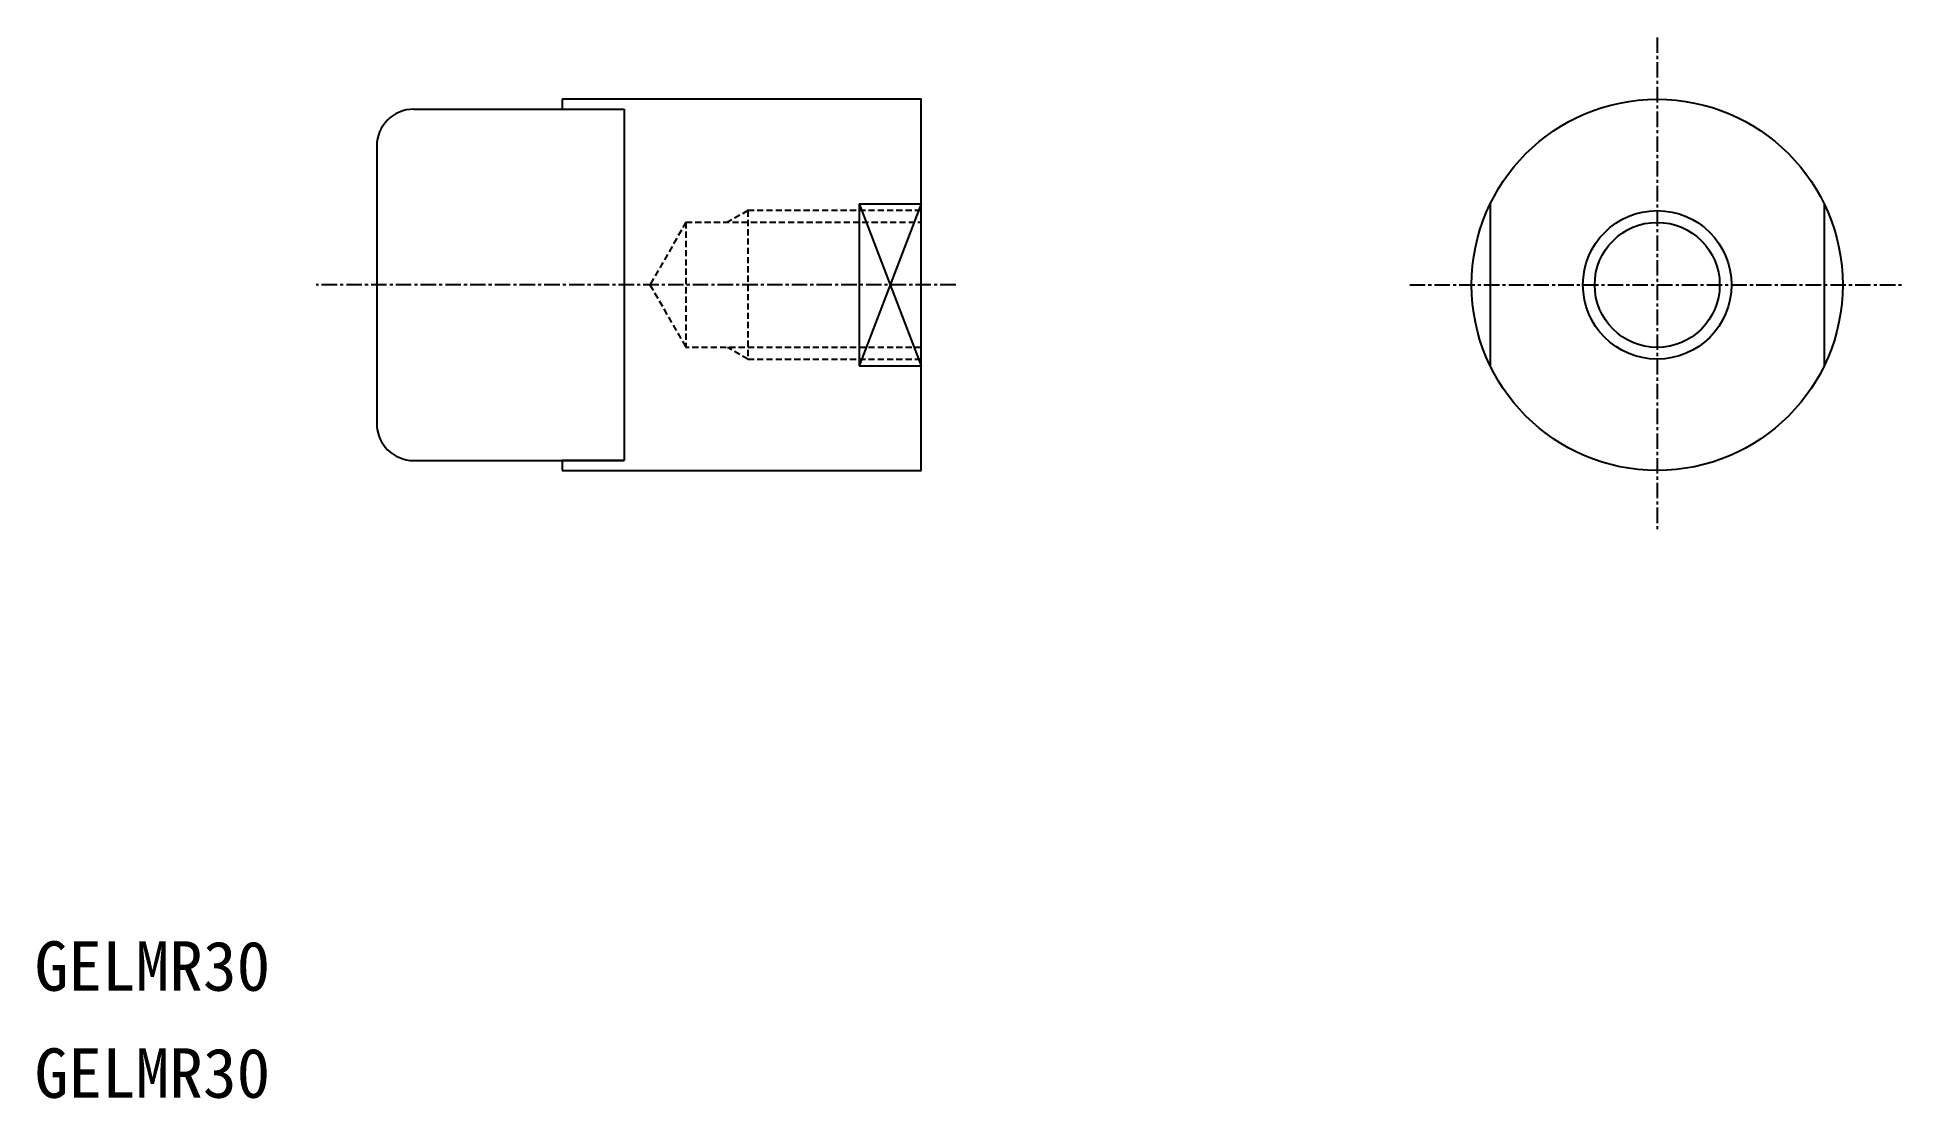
# Model space of a CAD drawing. Extents: x 3 to 154, y 95 to 181.
import ezdxf

# ---------------------------------------------------------------- set-up
doc = ezdxf.new("R2010")
doc.units = 0
doc.linetypes.add('CENTER', pattern=[2, 1.25, -0.25, 0.25, -0.25])
doc.linetypes.add('DASHED', pattern=[0.75, 0.5, -0.25])
doc.layers.get('0').update_dxf_attribs({"linetype": 'CONTINUOUS'})
doc.layers.add('CENTER', color=1, linetype='CENTER')

msp = doc.modelspace()

# ---------------------------------------------------------------- linework, layer by layer
at = {"color": 7, "linetype": 'CONTINUOUS'}
for p, q in [((33.45, 174.89), (50.45, 174.89)), ((30.45, 171.89), (30.45, 149.49)), ((69.45, 167.23), (74.45, 167.23)), ((69.45, 167.23), (69.45, 154.15)), ((120.45, 167.23), (120.45, 154.15)), ((147.45, 167.23), (147.45, 154.15)), ((69.45, 154.15), (74.45, 154.15)), ((33.45, 146.49), (50.45, 146.49))]:
    msp.add_line(p, q, dxfattribs=at)
at = {"color": 3, "linetype": 'DASHED'}
for p, q in [((60.45, 166.69), (58.81, 165.75)), ((74.45, 166.69), (60.45, 166.69)), ((60.45, 166.69), (60.45, 154.69)), ((55.45, 165.75), (52.54, 160.69)), ((55.45, 165.75), (55.45, 155.64)), ((55.45, 165.75), (74.45, 165.75)), ((52.54, 160.69), (55.45, 155.64)), ((74.45, 155.64), (55.45, 155.64)), ((60.45, 154.69), (58.81, 155.64)), ((60.45, 154.69), (74.45, 154.69))]:
    msp.add_line(p, q, dxfattribs=at)
at = {"color": 3, "linetype": 'CONTINUOUS'}
for p, q in [((74.45, 167.23), (69.45, 154.15)), ((69.45, 167.23), (74.45, 154.15))]:
    msp.add_line(p, q, dxfattribs=at)
at = {"color": 7, "linetype": 'CONTINUOUS'}
for points in [[(45.45, 145.69), (74.45, 145.69), (74.45, 175.69), (45.45, 175.69)], [(45.45, 175.69), (45.45, 174.89), (50.45, 174.89)], [(50.45, 174.89), (50.45, 146.49)], [(45.45, 146.49), (45.45, 145.69)], [(50.45, 146.49), (45.45, 146.49)]]:
    msp.add_lwpolyline(points, dxfattribs=at)
for radius in [15, 6]:
    msp.add_circle((133.95, 160.69), radius, dxfattribs=at)
at = {"color": 3, "linetype": 'CONTINUOUS'}
msp.add_circle((133.95, 160.69), 5.05, dxfattribs=at)
at = {"color": 7, "linetype": 'CONTINUOUS'}
for centre, start, end in [((33.45, 171.89), 90, 180), ((33.45, 149.49), 180, 270)]:
    msp.add_arc(centre, 3, start, end, dxfattribs=at)
at = {"layer": 'CENTER', "color": 1, "linetype": 'CENTER'}
for p, q in [((133.95, 180.69), (133.95, 140.69)), ((77.25, 160.69), (25.56, 160.69)), ((113.95, 160.69), (153.95, 160.69))]:
    msp.add_line(p, q, dxfattribs=at)

# ---------------------------------------------------------------- texts
at = {"color": 7, "linetype": 'CONTINUOUS'}
for p in [(2.8, 103.64), (2.8, 94.99)]:
    msp.add_text('GELMR30', height=4, dxfattribs=at).set_placement(p)

doc.saveas('drawing.dxf')
